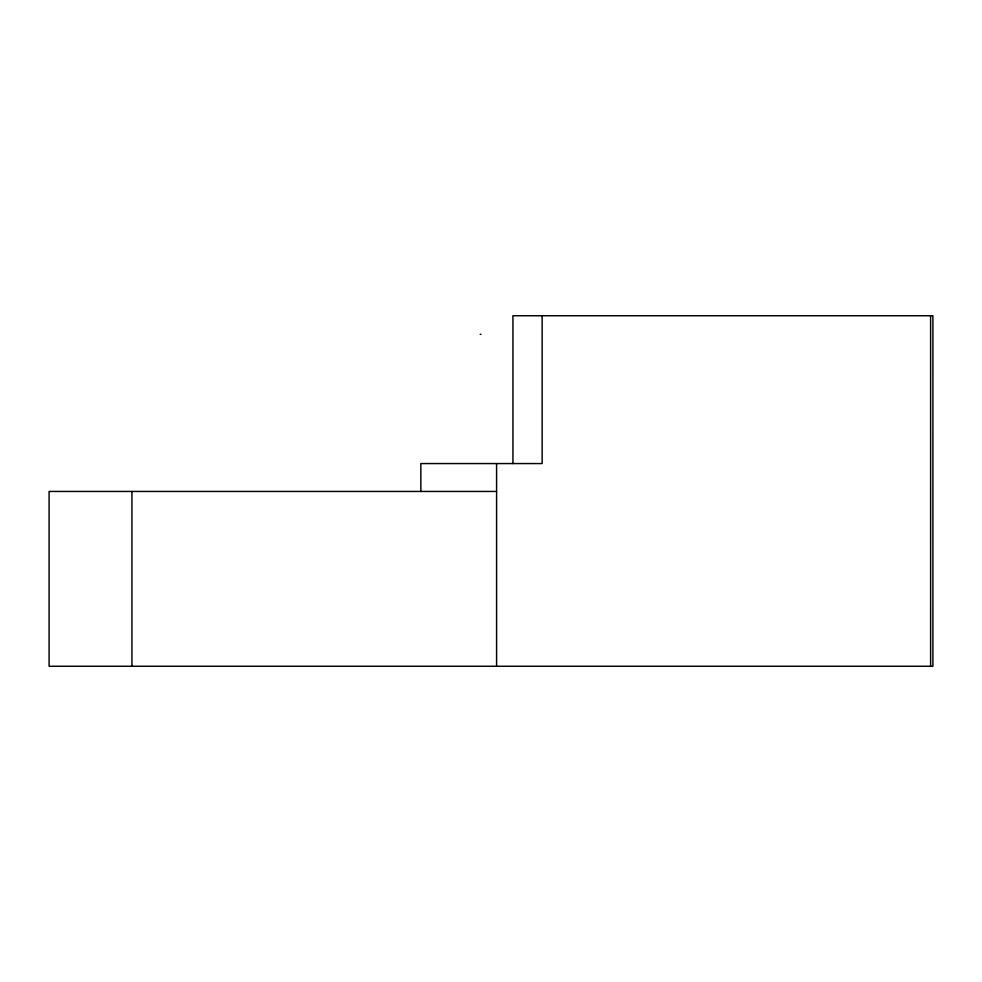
<?xml version="1.0" encoding="UTF-8"?>
<svg xmlns="http://www.w3.org/2000/svg" width="982" height="982" viewBox="0 0 982 982"><rect width="100%" height="100%" fill="white"/><g stroke="black" fill="none" stroke-linecap="round" stroke-linejoin="round"><path stroke-width="1.47" d="M496.585 666.262L496.585 463.565M480.173 334.322L481.02 334.322M496.585 491.442L49.1 491.442L49.1 666.262L932.9 666.262L932.9 315.738L512.935 315.738L512.935 463.565M930.605 315.738L930.629 666.262M542.15 315.738L542.15 463.565L420.824 463.565L420.861 491.442M131.932 491.442L131.932 666.262"/></g></svg>
